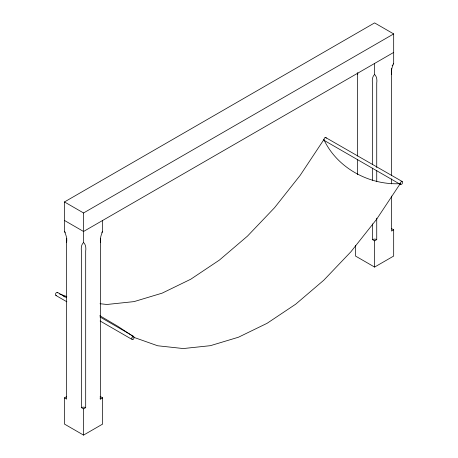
<?xml version="1.0" encoding="UTF-8"?>
<svg xmlns="http://www.w3.org/2000/svg" width="458" height="458" viewBox="0 0 458 458"><rect width="100%" height="100%" fill="white"/><g stroke="black" fill="none" stroke-linecap="round" stroke-linejoin="round"><path stroke-width="0.69" d="M66.61 242.631A15.183 8.765 60 0 0 64.469 231.479L64.469 201.949L374.598 22.9L393.68 33.921L393.68 63.45A15.183 8.765 -60 0 0 391.544 74.597M64.469 201.949L83.556 212.964L393.68 33.921M393.68 52.43L83.556 231.479L64.469 220.458M100.021 396.983A3.023 1.746 0 0 1 100.502 396.622L102.644 397.859L102.644 424.079L83.556 435.1L64.469 424.079L64.469 397.859L66.61 396.622M83.556 242.494A15.183 8.765 60 0 0 81.421 251.179L81.421 407.643L83.556 408.874L85.692 407.643L85.692 251.179A15.183 8.765 -60 0 0 83.556 242.494L83.556 212.964M100.021 398.729A3.023 1.746 0 0 0 100.502 399.09L102.644 397.859M372.457 223.893L372.457 239.614L374.598 240.845L376.734 239.614L376.734 218.18M355.511 245.419L355.511 256.051L374.598 267.071L393.68 256.051L393.68 229.83L391.544 231.061L391.544 196.053M56.62 295.353C54.433 295.988 55.75 291.689 57.445 292.393L66.679 297.723M100.021 303.723L106.949 304.473L134.051 301.61L162.149 293.143L190.751 279.231L219.359 260.115L247.457 236.133L274.554 207.709L300.179 175.34L323.875 139.598L324.459 138.001L325.34 137.348L402.204 181.494C403.126 182.519 401.952 184.877 400.555 184.505L324.218 140.429L323.875 139.598C337.225 168.04 369.228 185.278 400.212 183.675L400.555 184.505M59.609 294.013L66.845 296.572M133.971 337.386L157.666 345.767L183.286 348.549L210.388 345.681L238.486 337.214L267.088 323.302L295.696 304.186L323.795 280.204L350.897 251.78L376.516 219.411L400.212 183.675L400.796 182.078L402.204 181.494M133.782 336.464C128.44 338.01 135.121 342.2 133.782 336.464L99.924 316.919M63.622 296.32L64.818 296.921M99.81 315.705L117.838 326.308L130.908 334.964M391.544 228.594L393.68 229.83M55.796 295.399L66.879 301.799M100.119 320.989L132.133 339.475M64.469 397.859L66.61 399.09L66.61 240.158A15.183 8.765 -60 0 0 66.776 238.32M131.423 335.33L132.952 336.561M325.867 137.423L326.205 138.253M57.445 292.393L57.748 292.868M391.544 175.723L391.544 72.129A15.183 8.765 60 0 1 391.424 68.563M391.544 178.906L391.544 183.91M376.734 167.451L376.734 83.15A15.183 8.765 -60 0 0 374.598 74.465L374.598 63.45M376.734 170.313L376.734 181.74M374.598 240.845L374.598 267.071M372.457 164.594L372.457 83.15A15.183 8.765 60 0 1 374.598 74.465M372.457 168.166L372.457 180.315M357.646 72.845L357.646 156.046M357.646 159.292L357.646 174.618M102.644 220.458L102.644 231.479A15.183 8.765 -60 0 0 100.502 242.631M100.502 399.09L100.502 240.158A15.183 8.765 60 0 1 100.336 238.32M83.556 408.874L83.556 435.1M392.157 65.591A15.183 8.765 60 0 1 392.466 64.973M393.233 63.897A15.183 8.765 60 0 1 393.68 63.45M101.785 232.435A15.183 8.765 60 0 1 102.644 231.479M64.469 231.479A15.183 8.765 -60 0 1 65.328 232.435M357.818 72.954A15.183 8.765 60 0 1 357.646 74.597M81.421 407.643A3.023 1.746 0 0 1 85.692 407.643M372.457 239.614A3.023 1.746 0 0 1 376.734 239.614"/></g></svg>
